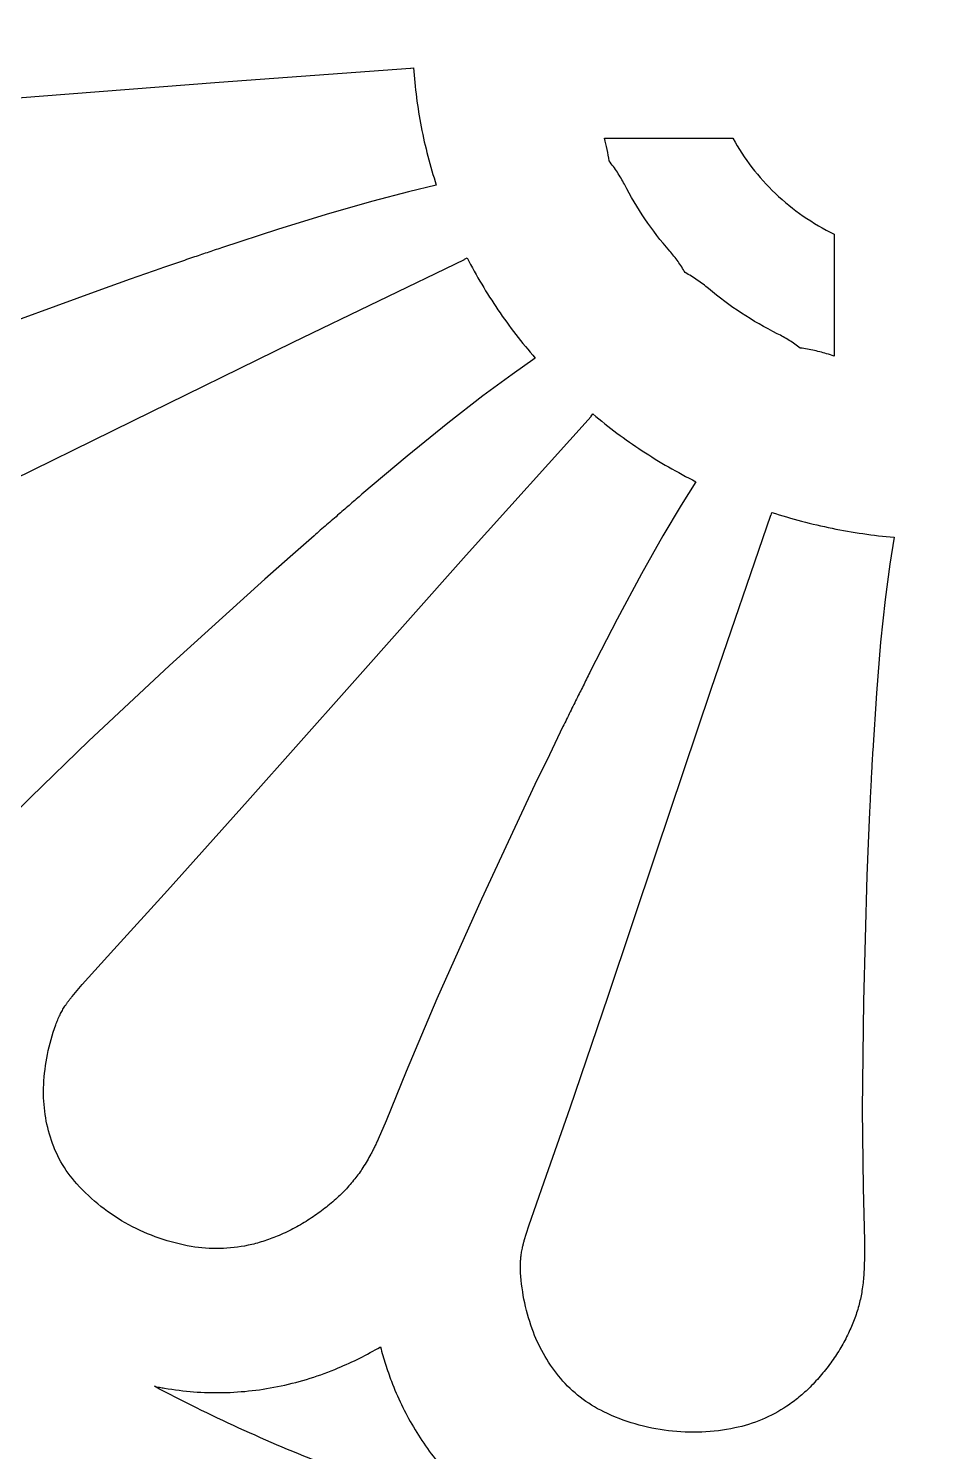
# Model space of a CAD drawing. Header units: centimetres. Extents: x -14.65 to -8.84, y 3.45 to 9.
# Drawn here: x -12.701 to -11.742, y 4.737 to 6.232 of the extents above; entities that cross this region are included whole.
import ezdxf

# ---------------------------------------------------------------- set-up
doc = ezdxf.new("R2010")
doc.units = ezdxf.units.CM
doc.header["$MEASUREMENT"] = 0
doc.layers.add('layer 1', color=7, linetype='Continuous')

msp = doc.modelspace()

# ---------------------------------------------------------------- linework, layer by layer
at = {"layer": 'layer 1', "lineweight": 30}
for points, knots in [([(-14.64842, 9.00077), (-14.64842, 9.00077), (-14.64842, 3.45043), (-14.64842, 3.45043), (-14.64842, 3.45043), (-14.64842, 3.45043), (-8.83526, 3.45043), (-8.83526, 3.45043), (-8.83526, 3.45043), (-8.83526, 3.45043), (-8.83526, 9.00077), (-8.83526, 9.00077), (-8.83526, 9.00077), (-8.83526, 9.00077), (-14.64842, 9.00077), (-14.64842, 9.00077)], [0, 0, 0, 0, 0.2, 0.2, 0.2, 0.2, 0.4, 0.4, 0.4, 0.4, 0.6, 0.6, 0.6, 0.6, 1, 1, 1, 1]), ([(-12.2966, 6.19076), (-12.2966, 6.19076), (-12.29963, 6.19028), (-12.29963, 6.19028), (-12.29963, 6.19028), (-12.29963, 6.19028), (-12.29983, 6.19025), (-12.29983, 6.19025), (-12.29983, 6.19025), (-12.29983, 6.19025), (-12.50095, 6.17556), (-12.50095, 6.17556), (-12.50095, 6.17556), (-12.50095, 6.17556), (-12.68992, 6.16084), (-12.68992, 6.16084), (-12.68992, 6.16084), (-12.68992, 6.16084), (-12.85489, 6.14773), (-12.85489, 6.14773), (-12.85489, 6.14773), (-12.85489, 6.14773), (-12.98402, 6.13792), (-12.98402, 6.13792), (-12.98402, 6.13792), (-12.98402, 6.13792), (-13.06964, 6.1323), (-13.06964, 6.1323), (-13.06964, 6.1323), (-13.06964, 6.1323), (-13.12071, 6.12887), (-13.12071, 6.12887), (-13.12071, 6.12887), (-13.12071, 6.12887), (-13.13739, 6.1271), (-13.13739, 6.1271), (-13.13739, 6.1271), (-13.1386, 6.12694), (-13.13981, 6.12676), (-13.14101, 6.12658), (-13.14101, 6.12658), (-13.14222, 6.12639), (-13.14342, 6.1262), (-13.14462, 6.12599), (-13.14462, 6.12599), (-13.14558, 6.12582), (-13.14654, 6.12564), (-13.1475, 6.12545), (-13.1475, 6.12545), (-13.14845, 6.12526), (-13.14941, 6.12506), (-13.15036, 6.12484), (-13.15036, 6.12484), (-13.15211, 6.12445), (-13.15384, 6.12401), (-13.15556, 6.12352), (-13.15556, 6.12352), (-13.15727, 6.12304), (-13.15897, 6.1225), (-13.16065, 6.12192), (-13.16065, 6.12192), (-13.16254, 6.12127), (-13.16441, 6.12057), (-13.16626, 6.11983), (-13.16626, 6.11983), (-13.1681, 6.11909), (-13.16993, 6.1183), (-13.17173, 6.11746), (-13.17173, 6.11746), (-13.18182, 6.11281), (-13.19157, 6.10744), (-13.20091, 6.10141), (-13.20091, 6.10141), (-13.21014, 6.09545), (-13.21892, 6.08885), (-13.22721, 6.08164), (-13.22721, 6.08164), (-13.23444, 6.07535), (-13.24114, 6.06847), (-13.24723, 6.06107), (-13.24723, 6.06107), (-13.25323, 6.05379), (-13.25861, 6.04601), (-13.26331, 6.03782), (-13.26331, 6.03782), (-13.268, 6.02963), (-13.27179, 6.02096), (-13.2746, 6.01195), (-13.2746, 6.01195), (-13.27738, 6.00304), (-13.27916, 5.99385), (-13.27993, 5.98455), (-13.27993, 5.98455), (-13.28085, 5.97323), (-13.28075, 5.96185), (-13.27962, 5.95054), (-13.27962, 5.95054), (-13.27849, 5.9392), (-13.27634, 5.92798), (-13.27319, 5.91703), (-13.27319, 5.91703), (-13.27011, 5.9063), (-13.26609, 5.89585), (-13.26117, 5.88583), (-13.26117, 5.88583), (-13.25619, 5.87567), (-13.25033, 5.86597), (-13.24367, 5.85683), (-13.24367, 5.85683), (-13.23794, 5.84898), (-13.23144, 5.84172), (-13.22427, 5.83515), (-13.22427, 5.83515), (-13.21696, 5.82847), (-13.20901, 5.82252), (-13.20054, 5.81739), (-13.20054, 5.81739), (-13.196, 5.81464), (-13.19133, 5.81211), (-13.18655, 5.80981), (-13.18655, 5.80981), (-13.18173, 5.80748), (-13.17681, 5.80539), (-13.17179, 5.80354), (-13.17179, 5.80354), (-13.16609, 5.80142), (-13.1603, 5.79955), (-13.15444, 5.79792), (-13.15444, 5.79792), (-13.14856, 5.79628), (-13.14261, 5.79488), (-13.13661, 5.79373), (-13.13661, 5.79373), (-13.13084, 5.79262), (-13.12503, 5.79173), (-13.11919, 5.79106), (-13.11919, 5.79106), (-13.11334, 5.7904), (-13.10747, 5.78995), (-13.10159, 5.78973), (-13.10159, 5.78973), (-13.09623, 5.78953), (-13.09087, 5.78955), (-13.08552, 5.7898), (-13.08552, 5.7898), (-13.08017, 5.79004), (-13.07483, 5.79051), (-13.06952, 5.7912), (-13.06952, 5.7912), (-13.06703, 5.79152), (-13.06455, 5.7919), (-13.06208, 5.79234), (-13.06208, 5.79234), (-13.05962, 5.79278), (-13.05716, 5.79327), (-13.05472, 5.79382), (-13.05472, 5.79382), (-13.05196, 5.79444), (-13.04922, 5.79512), (-13.0465, 5.79585), (-13.0465, 5.79585), (-13.04377, 5.79658), (-13.04106, 5.79737), (-13.03837, 5.79821), (-13.03837, 5.79821), (-13.03708, 5.79862), (-13.03578, 5.79903), (-13.03449, 5.79946), (-13.03449, 5.79946), (-13.03321, 5.79989), (-13.03192, 5.80032), (-13.03064, 5.80076), (-13.03064, 5.80076), (-13.02904, 5.80132), (-13.02744, 5.80188), (-13.02585, 5.80246), (-13.02585, 5.80246), (-13.02426, 5.80303), (-13.02268, 5.80361), (-13.02109, 5.80421), (-13.02109, 5.80421), (-13.02109, 5.80421), (-13.00103, 5.81213), (-13.00103, 5.81213), (-13.00103, 5.81213), (-13.00103, 5.81213), (-12.9476, 5.83448), (-12.9476, 5.83448), (-12.9476, 5.83448), (-12.9476, 5.83448), (-12.86819, 5.86682), (-12.86819, 5.86682), (-12.86819, 5.86682), (-12.86819, 5.86682), (-12.75747, 5.90929), (-12.75747, 5.90929), (-12.75747, 5.90929), (-12.75747, 5.90929), (-12.62837, 5.95647), (-12.62837, 5.95647), (-12.62837, 5.95647), (-12.62837, 5.95647), (-12.59445, 5.9685), (-12.59445, 5.9685), (-12.59445, 5.9685), (-12.59445, 5.9685), (-12.5624, 5.9797), (-12.5624, 5.9797), (-12.5624, 5.9797), (-12.55681, 5.98164), (-12.55122, 5.98357), (-12.54563, 5.9855), (-12.54563, 5.9855), (-12.54004, 5.98742), (-12.53445, 5.98934), (-12.52886, 5.99125), (-12.52886, 5.99125), (-12.52378, 5.99298), (-12.51871, 5.99471), (-12.51363, 5.99643), (-12.51363, 5.99643), (-12.50855, 5.99814), (-12.50347, 5.99986), (-12.49838, 6.00156), (-12.49838, 6.00156), (-12.49838, 6.00156), (-12.43852, 6.02119), (-12.43852, 6.02119), (-12.43852, 6.02119), (-12.43852, 6.02119), (-12.38499, 6.03775), (-12.38499, 6.03775), (-12.38499, 6.03775), (-12.38499, 6.03775), (-12.33951, 6.05065), (-12.33951, 6.05065), (-12.33951, 6.05065), (-12.33951, 6.05065), (-12.30193, 6.06039), (-12.30193, 6.06039), (-12.30193, 6.06039), (-12.30193, 6.06039), (-12.27274, 6.06744), (-12.27274, 6.06744), (-12.27274, 6.06744), (-12.27927, 6.08744), (-12.28456, 6.10783), (-12.28855, 6.12848), (-12.28855, 6.12848), (-12.29253, 6.14905), (-12.29522, 6.16985), (-12.2966, 6.19076)], [0, 0, 0, 0, 0.015625, 0.015625, 0.015625, 0.015625, 0.03125, 0.03125, 0.03125, 0.03125, 0.046875, 0.046875, 0.046875, 0.046875, 0.0625, 0.0625, 0.0625, 0.0625, 0.078125, 0.078125, 0.078125, 0.078125, 0.09375, 0.09375, 0.09375, 0.09375, 0.109375, 0.109375, 0.109375, 0.109375, 0.125, 0.125, 0.125, 0.125, 0.140625, 0.140625, 0.140625, 0.140625, 0.15625, 0.15625, 0.15625, 0.15625, 0.171875, 0.171875, 0.171875, 0.171875, 0.1875, 0.1875, 0.1875, 0.1875, 0.203125, 0.203125, 0.203125, 0.203125, 0.21875, 0.21875, 0.21875, 0.21875, 0.234375, 0.234375, 0.234375, 0.234375, 0.25, 0.25, 0.25, 0.25, 0.265625, 0.265625, 0.265625, 0.265625, 0.28125, 0.28125, 0.28125, 0.28125, 0.296875, 0.296875, 0.296875, 0.296875, 0.3125, 0.3125, 0.3125, 0.3125, 0.328125, 0.328125, 0.328125, 0.328125, 0.34375, 0.34375, 0.34375, 0.34375, 0.359375, 0.359375, 0.359375, 0.359375, 0.375, 0.375, 0.375, 0.375, 0.390625, 0.390625, 0.390625, 0.390625, 0.40625, 0.40625, 0.40625, 0.40625, 0.421875, 0.421875, 0.421875, 0.421875, 0.4375, 0.4375, 0.4375, 0.4375, 0.453125, 0.453125, 0.453125, 0.453125, 0.46875, 0.46875, 0.46875, 0.46875, 0.484375, 0.484375, 0.484375, 0.484375, 0.5, 0.5, 0.5, 0.5, 0.515625, 0.515625, 0.515625, 0.515625, 0.53125, 0.53125, 0.53125, 0.53125, 0.546875, 0.546875, 0.546875, 0.546875, 0.5625, 0.5625, 0.5625, 0.5625, 0.578125, 0.578125, 0.578125, 0.578125, 0.59375, 0.59375, 0.59375, 0.59375, 0.609375, 0.609375, 0.609375, 0.609375, 0.625, 0.625, 0.625, 0.625, 0.640625, 0.640625, 0.640625, 0.640625, 0.65625, 0.65625, 0.65625, 0.65625, 0.671875, 0.671875, 0.671875, 0.671875, 0.6875, 0.6875, 0.6875, 0.6875, 0.703125, 0.703125, 0.703125, 0.703125, 0.71875, 0.71875, 0.71875, 0.71875, 0.734375, 0.734375, 0.734375, 0.734375, 0.75, 0.75, 0.75, 0.75, 0.765625, 0.765625, 0.765625, 0.765625, 0.78125, 0.78125, 0.78125, 0.78125, 0.796875, 0.796875, 0.796875, 0.796875, 0.8125, 0.8125, 0.8125, 0.8125, 0.828125, 0.828125, 0.828125, 0.828125, 0.84375, 0.84375, 0.84375, 0.84375, 0.859375, 0.859375, 0.859375, 0.859375, 0.875, 0.875, 0.875, 0.875, 0.890625, 0.890625, 0.890625, 0.890625, 0.90625, 0.90625, 0.90625, 0.90625, 0.921875, 0.921875, 0.921875, 0.921875, 0.9375, 0.9375, 0.9375, 0.9375, 0.953125, 0.953125, 0.953125, 0.953125, 0.96875, 0.96875, 0.96875, 0.96875, 1, 1, 1, 1]), ([(-11.96108, 6.11668), (-11.96108, 6.11668), (-12.09609, 6.11668), (-12.09609, 6.11668), (-12.09609, 6.11668), (-12.09491, 6.11278), (-12.09391, 6.10882), (-12.09308, 6.10483), (-12.09308, 6.10483), (-12.09226, 6.10085), (-12.09162, 6.09683), (-12.09116, 6.0928), (-12.09116, 6.0928), (-12.08806, 6.08898), (-12.08516, 6.08501), (-12.08246, 6.0809), (-12.08246, 6.0809), (-12.0798, 6.07682), (-12.07735, 6.07261), (-12.07512, 6.06827), (-12.07512, 6.06827), (-12.06868, 6.05573), (-12.06147, 6.0436), (-12.05354, 6.03194), (-12.05354, 6.03194), (-12.04553, 6.02015), (-12.03681, 6.00887), (-12.02743, 5.99814), (-12.02743, 5.99814), (-12.02436, 5.99462), (-12.02145, 5.99095), (-12.01873, 5.98714), (-12.01873, 5.98714), (-12.01604, 5.98337), (-12.01354, 5.97947), (-12.01123, 5.97545), (-12.01123, 5.97545), (-12.00683, 5.97306), (-12.00255, 5.97045), (-11.99842, 5.96763), (-11.99842, 5.96763), (-11.99432, 5.96483), (-11.99036, 5.96184), (-11.98656, 5.95864), (-11.98656, 5.95864), (-11.97557, 5.9494), (-11.96404, 5.94083), (-11.95204, 5.93295), (-11.95204, 5.93295), (-11.93991, 5.92498), (-11.92733, 5.91774), (-11.91435, 5.91125), (-11.91435, 5.91125), (-11.9101, 5.90912), (-11.90594, 5.90679), (-11.9019, 5.90426), (-11.9019, 5.90426), (-11.8979, 5.90176), (-11.89402, 5.89907), (-11.89027, 5.89619), (-11.89027, 5.89619), (-11.88525, 5.89559), (-11.88026, 5.89474), (-11.87532, 5.89365), (-11.87532, 5.89365), (-11.87039, 5.89256), (-11.86553, 5.89123), (-11.86074, 5.88967), (-11.86074, 5.88967), (-11.86074, 5.88967), (-11.85458, 5.88772), (-11.85458, 5.88772), (-11.85458, 5.88772), (-11.85458, 5.88772), (-11.85458, 6.01585), (-11.85458, 6.01585), (-11.85458, 6.01585), (-11.87725, 6.02693), (-11.89811, 6.04139), (-11.91643, 6.05873), (-11.91643, 6.05873), (-11.93425, 6.0756), (-11.94931, 6.09516), (-11.96108, 6.11668)], [0, 0, 0, 0, 0.0454545, 0.0454545, 0.0454545, 0.0454545, 0.0909091, 0.0909091, 0.0909091, 0.0909091, 0.1363636, 0.1363636, 0.1363636, 0.1363636, 0.1818182, 0.1818182, 0.1818182, 0.1818182, 0.2272727, 0.2272727, 0.2272727, 0.2272727, 0.2727273, 0.2727273, 0.2727273, 0.2727273, 0.3181818, 0.3181818, 0.3181818, 0.3181818, 0.3636364, 0.3636364, 0.3636364, 0.3636364, 0.4090909, 0.4090909, 0.4090909, 0.4090909, 0.4545455, 0.4545455, 0.4545455, 0.4545455, 0.5, 0.5, 0.5, 0.5, 0.5454545, 0.5454545, 0.5454545, 0.5454545, 0.5909091, 0.5909091, 0.5909091, 0.5909091, 0.6363636, 0.6363636, 0.6363636, 0.6363636, 0.6818182, 0.6818182, 0.6818182, 0.6818182, 0.7272727, 0.7272727, 0.7272727, 0.7272727, 0.7727273, 0.7727273, 0.7727273, 0.7727273, 0.8181818, 0.8181818, 0.8181818, 0.8181818, 0.8636364, 0.8636364, 0.8636364, 0.8636364, 0.9090909, 0.9090909, 0.9090909, 0.9090909, 1, 1, 1, 1]), ([(-12.24035, 5.99101), (-12.24035, 5.99101), (-12.24296, 5.98946), (-12.24296, 5.98946), (-12.24296, 5.98946), (-12.24296, 5.98946), (-12.24313, 5.98937), (-12.24313, 5.98937), (-12.24313, 5.98937), (-12.24313, 5.98937), (-12.42305, 5.90242), (-12.42305, 5.90242), (-12.42305, 5.90242), (-12.42305, 5.90242), (-12.59172, 5.81987), (-12.59172, 5.81987), (-12.59172, 5.81987), (-12.59172, 5.81987), (-12.73888, 5.74759), (-12.73888, 5.74759), (-12.73888, 5.74759), (-12.73888, 5.74759), (-12.85424, 5.69141), (-12.85424, 5.69141), (-12.85424, 5.69141), (-12.85424, 5.69141), (-12.93109, 5.65499), (-12.93109, 5.65499), (-12.93109, 5.65499), (-12.93109, 5.65499), (-12.97689, 5.63318), (-12.97689, 5.63318), (-12.97689, 5.63318), (-12.97689, 5.63318), (-12.99159, 5.62546), (-12.99159, 5.62546), (-12.99159, 5.62546), (-12.99264, 5.62487), (-12.99369, 5.62427), (-12.99473, 5.62366), (-12.99473, 5.62366), (-12.99576, 5.62305), (-12.9968, 5.62243), (-12.99782, 5.6218), (-12.99782, 5.6218), (-12.99864, 5.62129), (-12.99946, 5.62078), (-13.00027, 5.62025), (-13.00027, 5.62025), (-13.00107, 5.61973), (-13.00187, 5.61919), (-13.00267, 5.61865), (-13.00267, 5.61865), (-13.00412, 5.61765), (-13.00555, 5.61661), (-13.00694, 5.61553), (-13.00694, 5.61553), (-13.00832, 5.61446), (-13.00968, 5.61334), (-13.011, 5.61219), (-13.011, 5.61219), (-13.01248, 5.6109), (-13.01393, 5.60958), (-13.01534, 5.60821), (-13.01534, 5.60821), (-13.01674, 5.60686), (-13.01811, 5.60546), (-13.01945, 5.60403), (-13.01945, 5.60403), (-13.0269, 5.59605), (-13.03375, 5.58753), (-13.03996, 5.57855), (-13.03996, 5.57855), (-13.04609, 5.56968), (-13.05156, 5.56037), (-13.05632, 5.5507), (-13.05632, 5.5507), (-13.06048, 5.54225), (-13.0639, 5.53347), (-13.06655, 5.52444), (-13.06655, 5.52444), (-13.06918, 5.51548), (-13.07103, 5.50632), (-13.07208, 5.49704), (-13.07208, 5.49704), (-13.07313, 5.48777), (-13.07315, 5.47841), (-13.07214, 5.46913), (-13.07214, 5.46913), (-13.07112, 5.45981), (-13.06908, 5.45064), (-13.06605, 5.44177), (-13.06605, 5.44177), (-13.06236, 5.43096), (-13.05771, 5.42051), (-13.05216, 5.41053), (-13.05216, 5.41053), (-13.04654, 5.40042), (-13.04004, 5.39082), (-13.03273, 5.38184), (-13.03273, 5.38184), (-13.02556, 5.37304), (-13.01766, 5.36487), (-13.00911, 5.35742), (-13.00911, 5.35742), (-13.00042, 5.34985), (-12.99111, 5.34301), (-12.98128, 5.337), (-12.98128, 5.337), (-12.97283, 5.33183), (-12.9639, 5.32748), (-12.95461, 5.32403), (-12.95461, 5.32403), (-12.94521, 5.32053), (-12.9355, 5.31794), (-12.92561, 5.31629), (-12.92561, 5.31629), (-12.92031, 5.31541), (-12.91497, 5.31478), (-12.90961, 5.31439), (-12.90961, 5.31439), (-12.90425, 5.314), (-12.89886, 5.31387), (-12.89349, 5.31398), (-12.89349, 5.31398), (-12.88737, 5.31411), (-12.88126, 5.31449), (-12.87517, 5.31512), (-12.87517, 5.31512), (-12.8691, 5.31575), (-12.86305, 5.31663), (-12.85704, 5.31775), (-12.85704, 5.31775), (-12.85127, 5.31883), (-12.84553, 5.32013), (-12.83986, 5.32165), (-12.83986, 5.32165), (-12.8342, 5.32317), (-12.8286, 5.3249), (-12.82308, 5.32683), (-12.82308, 5.32683), (-12.81805, 5.3286), (-12.8131, 5.33058), (-12.80824, 5.33277), (-12.80824, 5.33277), (-12.80341, 5.33494), (-12.79868, 5.33732), (-12.79404, 5.33989), (-12.79404, 5.33989), (-12.79188, 5.3411), (-12.78974, 5.34235), (-12.78763, 5.34366), (-12.78763, 5.34366), (-12.78553, 5.34496), (-12.78346, 5.34631), (-12.78142, 5.34771), (-12.78142, 5.34771), (-12.77913, 5.34929), (-12.77686, 5.35092), (-12.77464, 5.35259), (-12.77464, 5.35259), (-12.77242, 5.35426), (-12.77023, 5.35597), (-12.76808, 5.35773), (-12.76808, 5.35773), (-12.76705, 5.35858), (-12.76602, 5.35944), (-12.765, 5.3603), (-12.765, 5.3603), (-12.76398, 5.36117), (-12.76296, 5.36204), (-12.76196, 5.36292), (-12.76196, 5.36292), (-12.76071, 5.36401), (-12.75946, 5.36511), (-12.75822, 5.36623), (-12.75822, 5.36623), (-12.75698, 5.36733), (-12.75575, 5.36845), (-12.75453, 5.36958), (-12.75453, 5.36958), (-12.75453, 5.36958), (-12.73917, 5.38421), (-12.73917, 5.38421), (-12.73917, 5.38421), (-12.73917, 5.38421), (-12.69878, 5.42436), (-12.69878, 5.42436), (-12.69878, 5.42436), (-12.69878, 5.42436), (-12.63839, 5.4832), (-12.63839, 5.4832), (-12.63839, 5.4832), (-12.63839, 5.4832), (-12.55315, 5.56283), (-12.55315, 5.56283), (-12.55315, 5.56283), (-12.55315, 5.56283), (-12.45282, 5.65352), (-12.45282, 5.65352), (-12.45282, 5.65352), (-12.45282, 5.65352), (-12.4263, 5.67701), (-12.4263, 5.67701), (-12.4263, 5.67701), (-12.4263, 5.67701), (-12.40119, 5.69905), (-12.40119, 5.69905), (-12.40119, 5.69905), (-12.39681, 5.70288), (-12.39243, 5.7067), (-12.38803, 5.71052), (-12.38803, 5.71052), (-12.38364, 5.71434), (-12.37924, 5.71815), (-12.37484, 5.72195), (-12.37484, 5.72195), (-12.37085, 5.72541), (-12.36685, 5.72885), (-12.36285, 5.73229), (-12.36285, 5.73229), (-12.35885, 5.73573), (-12.35484, 5.73917), (-12.35083, 5.7426), (-12.35083, 5.7426), (-12.35083, 5.7426), (-12.3034, 5.78258), (-12.3034, 5.78258), (-12.3034, 5.78258), (-12.3034, 5.78258), (-12.26059, 5.8174), (-12.26059, 5.8174), (-12.26059, 5.8174), (-12.26059, 5.8174), (-12.22376, 5.84591), (-12.22376, 5.84591), (-12.22376, 5.84591), (-12.22376, 5.84591), (-12.19295, 5.86862), (-12.19295, 5.86862), (-12.19295, 5.86862), (-12.19295, 5.86862), (-12.1688, 5.88578), (-12.1688, 5.88578), (-12.1688, 5.88578), (-12.18287, 5.90188), (-12.19596, 5.91881), (-12.20798, 5.93649), (-12.20798, 5.93649), (-12.21987, 5.95399), (-12.23068, 5.97219), (-12.24035, 5.99101)], [0, 0, 0, 0, 0.015625, 0.015625, 0.015625, 0.015625, 0.03125, 0.03125, 0.03125, 0.03125, 0.046875, 0.046875, 0.046875, 0.046875, 0.0625, 0.0625, 0.0625, 0.0625, 0.078125, 0.078125, 0.078125, 0.078125, 0.09375, 0.09375, 0.09375, 0.09375, 0.109375, 0.109375, 0.109375, 0.109375, 0.125, 0.125, 0.125, 0.125, 0.140625, 0.140625, 0.140625, 0.140625, 0.15625, 0.15625, 0.15625, 0.15625, 0.171875, 0.171875, 0.171875, 0.171875, 0.1875, 0.1875, 0.1875, 0.1875, 0.203125, 0.203125, 0.203125, 0.203125, 0.21875, 0.21875, 0.21875, 0.21875, 0.234375, 0.234375, 0.234375, 0.234375, 0.25, 0.25, 0.25, 0.25, 0.265625, 0.265625, 0.265625, 0.265625, 0.28125, 0.28125, 0.28125, 0.28125, 0.296875, 0.296875, 0.296875, 0.296875, 0.3125, 0.3125, 0.3125, 0.3125, 0.328125, 0.328125, 0.328125, 0.328125, 0.34375, 0.34375, 0.34375, 0.34375, 0.359375, 0.359375, 0.359375, 0.359375, 0.375, 0.375, 0.375, 0.375, 0.390625, 0.390625, 0.390625, 0.390625, 0.40625, 0.40625, 0.40625, 0.40625, 0.421875, 0.421875, 0.421875, 0.421875, 0.4375, 0.4375, 0.4375, 0.4375, 0.453125, 0.453125, 0.453125, 0.453125, 0.46875, 0.46875, 0.46875, 0.46875, 0.484375, 0.484375, 0.484375, 0.484375, 0.5, 0.5, 0.5, 0.5, 0.515625, 0.515625, 0.515625, 0.515625, 0.53125, 0.53125, 0.53125, 0.53125, 0.546875, 0.546875, 0.546875, 0.546875, 0.5625, 0.5625, 0.5625, 0.5625, 0.578125, 0.578125, 0.578125, 0.578125, 0.59375, 0.59375, 0.59375, 0.59375, 0.609375, 0.609375, 0.609375, 0.609375, 0.625, 0.625, 0.625, 0.625, 0.640625, 0.640625, 0.640625, 0.640625, 0.65625, 0.65625, 0.65625, 0.65625, 0.671875, 0.671875, 0.671875, 0.671875, 0.6875, 0.6875, 0.6875, 0.6875, 0.703125, 0.703125, 0.703125, 0.703125, 0.71875, 0.71875, 0.71875, 0.71875, 0.734375, 0.734375, 0.734375, 0.734375, 0.75, 0.75, 0.75, 0.75, 0.765625, 0.765625, 0.765625, 0.765625, 0.78125, 0.78125, 0.78125, 0.78125, 0.796875, 0.796875, 0.796875, 0.796875, 0.8125, 0.8125, 0.8125, 0.8125, 0.828125, 0.828125, 0.828125, 0.828125, 0.84375, 0.84375, 0.84375, 0.84375, 0.859375, 0.859375, 0.859375, 0.859375, 0.875, 0.875, 0.875, 0.875, 0.890625, 0.890625, 0.890625, 0.890625, 0.90625, 0.90625, 0.90625, 0.90625, 0.921875, 0.921875, 0.921875, 0.921875, 0.9375, 0.9375, 0.9375, 0.9375, 0.953125, 0.953125, 0.953125, 0.953125, 0.96875, 0.96875, 0.96875, 0.96875, 1, 1, 1, 1]), ([(-12.1082, 5.82698), (-12.1082, 5.82698), (-12.10999, 5.8246), (-12.10999, 5.8246), (-12.10999, 5.8246), (-12.10999, 5.8246), (-12.11011, 5.82445), (-12.11011, 5.82445), (-12.11011, 5.82445), (-12.11011, 5.82445), (-12.24143, 5.67849), (-12.24143, 5.67849), (-12.24143, 5.67849), (-12.24143, 5.67849), (-12.36413, 5.54069), (-12.36413, 5.54069), (-12.36413, 5.54069), (-12.36413, 5.54069), (-12.47106, 5.42022), (-12.47106, 5.42022), (-12.47106, 5.42022), (-12.47106, 5.42022), (-12.55509, 5.32623), (-12.55509, 5.32623), (-12.55509, 5.32623), (-12.55509, 5.32623), (-12.61147, 5.26455), (-12.61147, 5.26455), (-12.61147, 5.26455), (-12.61147, 5.26455), (-12.64503, 5.2277), (-12.64503, 5.2277), (-12.64503, 5.2277), (-12.64503, 5.2277), (-12.65552, 5.2152), (-12.65552, 5.2152), (-12.65552, 5.2152), (-12.65625, 5.21427), (-12.65698, 5.21334), (-12.65769, 5.21239), (-12.65769, 5.21239), (-12.6584, 5.21145), (-12.65911, 5.2105), (-12.6598, 5.20954), (-12.6598, 5.20954), (-12.66036, 5.20878), (-12.6609, 5.208), (-12.66144, 5.20722), (-12.66144, 5.20722), (-12.66197, 5.20644), (-12.6625, 5.20566), (-12.66301, 5.20486), (-12.66301, 5.20486), (-12.66395, 5.20341), (-12.66485, 5.20193), (-12.66571, 5.20043), (-12.66571, 5.20043), (-12.66656, 5.19893), (-12.66736, 5.19741), (-12.66812, 5.19586), (-12.66812, 5.19586), (-12.66897, 5.19413), (-12.66977, 5.19238), (-12.67053, 5.1906), (-12.67053, 5.1906), (-12.67129, 5.18884), (-12.67199, 5.18705), (-12.67265, 5.18524), (-12.67265, 5.18524), (-12.67633, 5.17515), (-12.67924, 5.1648), (-12.68136, 5.15427), (-12.68136, 5.15427), (-12.68348, 5.1438), (-12.68479, 5.13318), (-12.68531, 5.12251), (-12.68531, 5.12251), (-12.68576, 5.1132), (-12.68539, 5.10386), (-12.68423, 5.0946), (-12.68423, 5.0946), (-12.68305, 5.08532), (-12.68108, 5.07615), (-12.67833, 5.06719), (-12.67833, 5.06719), (-12.67557, 5.05824), (-12.67185, 5.04961), (-12.66722, 5.04146), (-12.66722, 5.04146), (-12.66251, 5.03318), (-12.65693, 5.02542), (-12.65056, 5.01832), (-12.65056, 5.01832), (-12.64282, 5.00968), (-12.63433, 5.00173), (-12.62521, 4.99454), (-12.62521, 4.99454), (-12.61595, 4.98724), (-12.60608, 4.98075), (-12.59572, 4.97512), (-12.59572, 4.97512), (-12.58557, 4.9696), (-12.57497, 4.96493), (-12.56405, 4.96115), (-12.56405, 4.96115), (-12.55302, 4.95734), (-12.5417, 4.95443), (-12.53019, 4.95245), (-12.53019, 4.95245), (-12.52031, 4.95076), (-12.51028, 4.95001), (-12.50025, 4.9502), (-12.50025, 4.9502), (-12.49023, 4.9504), (-12.48025, 4.95155), (-12.47044, 4.95364), (-12.47044, 4.95364), (-12.46519, 4.95475), (-12.46, 4.95612), (-12.45488, 4.95772), (-12.45488, 4.95772), (-12.44978, 4.95932), (-12.44476, 4.96115), (-12.43984, 4.96322), (-12.43984, 4.96322), (-12.43424, 4.96557), (-12.42874, 4.96815), (-12.42336, 4.97096), (-12.42336, 4.97096), (-12.41801, 4.97375), (-12.41278, 4.97677), (-12.40768, 4.98), (-12.40768, 4.98), (-12.40278, 4.9831), (-12.39801, 4.9864), (-12.39336, 4.98988), (-12.39336, 4.98988), (-12.38875, 4.99334), (-12.38428, 4.99697), (-12.37996, 5.00078), (-12.37996, 5.00078), (-12.37602, 5.00425), (-12.37224, 5.00788), (-12.36862, 5.01168), (-12.36862, 5.01168), (-12.36503, 5.01545), (-12.36161, 5.01937), (-12.35837, 5.02343), (-12.35837, 5.02343), (-12.35685, 5.02534), (-12.35538, 5.02728), (-12.35396, 5.02926), (-12.35396, 5.02926), (-12.35254, 5.03123), (-12.35117, 5.03323), (-12.34985, 5.03527), (-12.34985, 5.03527), (-12.34836, 5.03756), (-12.34692, 5.03989), (-12.34554, 5.04225), (-12.34554, 5.04225), (-12.34415, 5.0446), (-12.34283, 5.04698), (-12.34155, 5.04939), (-12.34155, 5.04939), (-12.34093, 5.05055), (-12.34033, 5.05171), (-12.33973, 5.05289), (-12.33973, 5.05289), (-12.33913, 5.05406), (-12.33855, 5.05523), (-12.33797, 5.05641), (-12.33797, 5.05641), (-12.33725, 5.05788), (-12.33654, 5.05935), (-12.33584, 5.06083), (-12.33584, 5.06083), (-12.33514, 5.06231), (-12.33446, 5.06379), (-12.33378, 5.06528), (-12.33378, 5.06528), (-12.33378, 5.06528), (-12.32546, 5.0844), (-12.32546, 5.0844), (-12.32546, 5.0844), (-12.32546, 5.0844), (-12.30427, 5.13623), (-12.30427, 5.13623), (-12.30427, 5.13623), (-12.30427, 5.13623), (-12.2721, 5.21262), (-12.2721, 5.21262), (-12.2721, 5.21262), (-12.2721, 5.21262), (-12.22531, 5.31728), (-12.22531, 5.31728), (-12.22531, 5.31728), (-12.22531, 5.31728), (-12.16902, 5.43767), (-12.16902, 5.43767), (-12.16902, 5.43767), (-12.16902, 5.43767), (-12.15395, 5.46904), (-12.15395, 5.46904), (-12.15395, 5.46904), (-12.15395, 5.46904), (-12.1396, 5.49857), (-12.1396, 5.49857), (-12.1396, 5.49857), (-12.13709, 5.50371), (-12.13457, 5.50884), (-12.13205, 5.51397), (-12.13205, 5.51397), (-12.12952, 5.5191), (-12.12699, 5.52423), (-12.12445, 5.52935), (-12.12445, 5.52935), (-12.12215, 5.53399), (-12.11984, 5.53863), (-12.11752, 5.54327), (-12.11752, 5.54327), (-12.1152, 5.54791), (-12.11288, 5.55254), (-12.11055, 5.55718), (-12.11055, 5.55718), (-12.11055, 5.55718), (-12.08278, 5.61142), (-12.08278, 5.61142), (-12.08278, 5.61142), (-12.08278, 5.61142), (-12.05721, 5.65921), (-12.05721, 5.65921), (-12.05721, 5.65921), (-12.05721, 5.65921), (-12.03462, 5.69898), (-12.03462, 5.69898), (-12.03462, 5.69898), (-12.03462, 5.69898), (-12.01528, 5.7312), (-12.01528, 5.7312), (-12.01528, 5.7312), (-12.01528, 5.7312), (-11.99986, 5.75587), (-11.99986, 5.75587), (-11.99986, 5.75587), (-12.01933, 5.76561), (-12.03821, 5.77648), (-12.05641, 5.78842), (-12.05641, 5.78842), (-12.07441, 5.80025), (-12.09171, 5.81312), (-12.1082, 5.82698)], [0, 0, 0, 0, 0.015625, 0.015625, 0.015625, 0.015625, 0.03125, 0.03125, 0.03125, 0.03125, 0.046875, 0.046875, 0.046875, 0.046875, 0.0625, 0.0625, 0.0625, 0.0625, 0.078125, 0.078125, 0.078125, 0.078125, 0.09375, 0.09375, 0.09375, 0.09375, 0.109375, 0.109375, 0.109375, 0.109375, 0.125, 0.125, 0.125, 0.125, 0.140625, 0.140625, 0.140625, 0.140625, 0.15625, 0.15625, 0.15625, 0.15625, 0.171875, 0.171875, 0.171875, 0.171875, 0.1875, 0.1875, 0.1875, 0.1875, 0.203125, 0.203125, 0.203125, 0.203125, 0.21875, 0.21875, 0.21875, 0.21875, 0.234375, 0.234375, 0.234375, 0.234375, 0.25, 0.25, 0.25, 0.25, 0.265625, 0.265625, 0.265625, 0.265625, 0.28125, 0.28125, 0.28125, 0.28125, 0.296875, 0.296875, 0.296875, 0.296875, 0.3125, 0.3125, 0.3125, 0.3125, 0.328125, 0.328125, 0.328125, 0.328125, 0.34375, 0.34375, 0.34375, 0.34375, 0.359375, 0.359375, 0.359375, 0.359375, 0.375, 0.375, 0.375, 0.375, 0.390625, 0.390625, 0.390625, 0.390625, 0.40625, 0.40625, 0.40625, 0.40625, 0.421875, 0.421875, 0.421875, 0.421875, 0.4375, 0.4375, 0.4375, 0.4375, 0.453125, 0.453125, 0.453125, 0.453125, 0.46875, 0.46875, 0.46875, 0.46875, 0.484375, 0.484375, 0.484375, 0.484375, 0.5, 0.5, 0.5, 0.5, 0.515625, 0.515625, 0.515625, 0.515625, 0.53125, 0.53125, 0.53125, 0.53125, 0.546875, 0.546875, 0.546875, 0.546875, 0.5625, 0.5625, 0.5625, 0.5625, 0.578125, 0.578125, 0.578125, 0.578125, 0.59375, 0.59375, 0.59375, 0.59375, 0.609375, 0.609375, 0.609375, 0.609375, 0.625, 0.625, 0.625, 0.625, 0.640625, 0.640625, 0.640625, 0.640625, 0.65625, 0.65625, 0.65625, 0.65625, 0.671875, 0.671875, 0.671875, 0.671875, 0.6875, 0.6875, 0.6875, 0.6875, 0.703125, 0.703125, 0.703125, 0.703125, 0.71875, 0.71875, 0.71875, 0.71875, 0.734375, 0.734375, 0.734375, 0.734375, 0.75, 0.75, 0.75, 0.75, 0.765625, 0.765625, 0.765625, 0.765625, 0.78125, 0.78125, 0.78125, 0.78125, 0.796875, 0.796875, 0.796875, 0.796875, 0.8125, 0.8125, 0.8125, 0.8125, 0.828125, 0.828125, 0.828125, 0.828125, 0.84375, 0.84375, 0.84375, 0.84375, 0.859375, 0.859375, 0.859375, 0.859375, 0.875, 0.875, 0.875, 0.875, 0.890625, 0.890625, 0.890625, 0.890625, 0.90625, 0.90625, 0.90625, 0.90625, 0.921875, 0.921875, 0.921875, 0.921875, 0.9375, 0.9375, 0.9375, 0.9375, 0.953125, 0.953125, 0.953125, 0.953125, 0.96875, 0.96875, 0.96875, 0.96875, 1, 1, 1, 1]), ([(-11.92026, 5.72365), (-11.92026, 5.72365), (-11.92096, 5.72079), (-11.92096, 5.72079), (-11.92096, 5.72079), (-11.92096, 5.72079), (-11.92101, 5.72062), (-11.92101, 5.72062), (-11.92101, 5.72062), (-11.92101, 5.72062), (-11.98374, 5.53785), (-11.98374, 5.53785), (-11.98374, 5.53785), (-11.98374, 5.53785), (-12.04179, 5.36579), (-12.04179, 5.36579), (-12.04179, 5.36579), (-12.04179, 5.36579), (-12.09222, 5.21548), (-12.09222, 5.21548), (-12.09222, 5.21548), (-12.09222, 5.21548), (-12.13212, 5.09799), (-12.13212, 5.09799), (-12.13212, 5.09799), (-12.13212, 5.09799), (-12.15945, 5.02044), (-12.15945, 5.02044), (-12.15945, 5.02044), (-12.15945, 5.02044), (-12.17566, 4.97414), (-12.17566, 4.97414), (-12.17566, 4.97414), (-12.17566, 4.97414), (-12.18033, 4.95877), (-12.18033, 4.95877), (-12.18033, 4.95877), (-12.18064, 4.95765), (-12.18093, 4.95652), (-12.18121, 4.95539), (-12.18121, 4.95539), (-12.18149, 4.95425), (-12.18176, 4.95312), (-12.18202, 4.95198), (-12.18202, 4.95198), (-12.18222, 4.95107), (-12.18242, 4.95016), (-12.1826, 4.94924), (-12.1826, 4.94924), (-12.18278, 4.94832), (-12.18295, 4.94741), (-12.18311, 4.94649), (-12.18311, 4.94649), (-12.1834, 4.9448), (-12.18363, 4.94311), (-12.18381, 4.94141), (-12.18381, 4.94141), (-12.184, 4.93971), (-12.18413, 4.93801), (-12.18421, 4.9363), (-12.18421, 4.9363), (-12.18439, 4.93249), (-12.18437, 4.92866), (-12.18414, 4.92485), (-12.18414, 4.92485), (-12.18348, 4.91418), (-12.18202, 4.90358), (-12.17977, 4.89314), (-12.17977, 4.89314), (-12.17751, 4.88264), (-12.17446, 4.87232), (-12.17065, 4.86227), (-12.17065, 4.86227), (-12.16732, 4.8535), (-12.16325, 4.84503), (-12.15848, 4.83694), (-12.15848, 4.83694), (-12.15365, 4.82875), (-12.14813, 4.82098), (-12.14199, 4.81371), (-12.14199, 4.81371), (-12.13585, 4.80643), (-12.12895, 4.79983), (-12.12142, 4.794), (-12.12142, 4.794), (-12.11374, 4.78806), (-12.10546, 4.78293), (-12.09673, 4.77869), (-12.09673, 4.77869), (-12.08609, 4.77353), (-12.07504, 4.76927), (-12.0637, 4.76595), (-12.0637, 4.76595), (-12.05225, 4.7626), (-12.04055, 4.7602), (-12.02872, 4.75878), (-12.02872, 4.75878), (-12.01711, 4.75738), (-12.00542, 4.75693), (-11.99375, 4.75743), (-11.99375, 4.75743), (-11.98209, 4.75793), (-11.9705, 4.75937), (-11.95907, 4.76174), (-11.95907, 4.76174), (-11.94926, 4.76379), (-11.93967, 4.76676), (-11.93042, 4.77063), (-11.93042, 4.77063), (-11.9213, 4.77444), (-11.91257, 4.77913), (-11.90435, 4.78464), (-11.90435, 4.78464), (-11.89995, 4.78758), (-11.89569, 4.79074), (-11.89159, 4.7941), (-11.89159, 4.7941), (-11.88753, 4.79743), (-11.88364, 4.80095), (-11.87992, 4.80465), (-11.87992, 4.80465), (-11.87569, 4.80887), (-11.87165, 4.81326), (-11.8678, 4.81783), (-11.8678, 4.81783), (-11.86398, 4.82235), (-11.86036, 4.82704), (-11.85695, 4.83188), (-11.85695, 4.83188), (-11.85367, 4.83654), (-11.85058, 4.84133), (-11.84768, 4.84624), (-11.84768, 4.84624), (-11.84481, 4.85112), (-11.84214, 4.85611), (-11.83967, 4.8612), (-11.83967, 4.8612), (-11.83743, 4.86584), (-11.8354, 4.87058), (-11.83358, 4.8754), (-11.83358, 4.8754), (-11.83177, 4.88019), (-11.83019, 4.88507), (-11.82882, 4.89001), (-11.82882, 4.89001), (-11.82819, 4.89232), (-11.82761, 4.89465), (-11.82708, 4.89699), (-11.82708, 4.89699), (-11.82657, 4.89933), (-11.8261, 4.90168), (-11.8257, 4.90405), (-11.8257, 4.90405), (-11.82525, 4.90671), (-11.82486, 4.90938), (-11.82452, 4.91207), (-11.82452, 4.91207), (-11.82419, 4.91474), (-11.82392, 4.91743), (-11.8237, 4.92012), (-11.8237, 4.92012), (-11.8235, 4.92272), (-11.82333, 4.92532), (-11.82321, 4.92791), (-11.82321, 4.92791), (-11.82307, 4.93115), (-11.82296, 4.93439), (-11.8229, 4.93764), (-11.8229, 4.93764), (-11.8229, 4.93764), (-11.8229, 4.95834), (-11.8229, 4.95834), (-11.8229, 4.95834), (-11.8229, 4.95834), (-11.82411, 5.01395), (-11.82411, 5.01395), (-11.82411, 5.01395), (-11.82411, 5.01395), (-11.82507, 5.09626), (-11.82507, 5.09626), (-11.82507, 5.09626), (-11.82507, 5.09626), (-11.82385, 5.21003), (-11.82385, 5.21003), (-11.82385, 5.21003), (-11.82385, 5.21003), (-11.82018, 5.34179), (-11.82018, 5.34179), (-11.82018, 5.34179), (-11.82018, 5.34179), (-11.81885, 5.37627), (-11.81885, 5.37627), (-11.81885, 5.37627), (-11.81885, 5.37627), (-11.81744, 5.40879), (-11.81744, 5.40879), (-11.81744, 5.40879), (-11.81718, 5.41445), (-11.81692, 5.42011), (-11.81664, 5.42577), (-11.81664, 5.42577), (-11.81637, 5.43143), (-11.81609, 5.43709), (-11.8158, 5.44275), (-11.8158, 5.44275), (-11.81553, 5.44788), (-11.81526, 5.45301), (-11.81499, 5.45814), (-11.81499, 5.45814), (-11.81471, 5.46327), (-11.81442, 5.4684), (-11.81413, 5.47353), (-11.81413, 5.47353), (-11.81413, 5.47353), (-11.81025, 5.53377), (-11.81025, 5.53377), (-11.81025, 5.53377), (-11.81025, 5.53377), (-11.80581, 5.58725), (-11.80581, 5.58725), (-11.80581, 5.58725), (-11.80581, 5.58725), (-11.80091, 5.63224), (-11.80091, 5.63224), (-11.80091, 5.63224), (-11.80091, 5.63224), (-11.79596, 5.66906), (-11.79596, 5.66906), (-11.79596, 5.66906), (-11.79596, 5.66906), (-11.79163, 5.69748), (-11.79163, 5.69748), (-11.79163, 5.69748), (-11.81353, 5.69937), (-11.8353, 5.70252), (-11.85684, 5.70691), (-11.85684, 5.70691), (-11.87828, 5.71127), (-11.89946, 5.71686), (-11.92026, 5.72365)], [0, 0, 0, 0, 0.0163934, 0.0163934, 0.0163934, 0.0163934, 0.0327869, 0.0327869, 0.0327869, 0.0327869, 0.0491803, 0.0491803, 0.0491803, 0.0491803, 0.0655738, 0.0655738, 0.0655738, 0.0655738, 0.0819672, 0.0819672, 0.0819672, 0.0819672, 0.0983607, 0.0983607, 0.0983607, 0.0983607, 0.1147541, 0.1147541, 0.1147541, 0.1147541, 0.1311475, 0.1311475, 0.1311475, 0.1311475, 0.147541, 0.147541, 0.147541, 0.147541, 0.1639344, 0.1639344, 0.1639344, 0.1639344, 0.1803279, 0.1803279, 0.1803279, 0.1803279, 0.1967213, 0.1967213, 0.1967213, 0.1967213, 0.2131148, 0.2131148, 0.2131148, 0.2131148, 0.2295082, 0.2295082, 0.2295082, 0.2295082, 0.2459016, 0.2459016, 0.2459016, 0.2459016, 0.2622951, 0.2622951, 0.2622951, 0.2622951, 0.2786885, 0.2786885, 0.2786885, 0.2786885, 0.295082, 0.295082, 0.295082, 0.295082, 0.3114754, 0.3114754, 0.3114754, 0.3114754, 0.3278689, 0.3278689, 0.3278689, 0.3278689, 0.3442623, 0.3442623, 0.3442623, 0.3442623, 0.3606557, 0.3606557, 0.3606557, 0.3606557, 0.3770492, 0.3770492, 0.3770492, 0.3770492, 0.3934426, 0.3934426, 0.3934426, 0.3934426, 0.4098361, 0.4098361, 0.4098361, 0.4098361, 0.4262295, 0.4262295, 0.4262295, 0.4262295, 0.442623, 0.442623, 0.442623, 0.442623, 0.4590164, 0.4590164, 0.4590164, 0.4590164, 0.4754098, 0.4754098, 0.4754098, 0.4754098, 0.4918033, 0.4918033, 0.4918033, 0.4918033, 0.5081967, 0.5081967, 0.5081967, 0.5081967, 0.5245902, 0.5245902, 0.5245902, 0.5245902, 0.5409836, 0.5409836, 0.5409836, 0.5409836, 0.557377, 0.557377, 0.557377, 0.557377, 0.5737705, 0.5737705, 0.5737705, 0.5737705, 0.5901639, 0.5901639, 0.5901639, 0.5901639, 0.6065574, 0.6065574, 0.6065574, 0.6065574, 0.6229508, 0.6229508, 0.6229508, 0.6229508, 0.6393443, 0.6393443, 0.6393443, 0.6393443, 0.6557377, 0.6557377, 0.6557377, 0.6557377, 0.6721311, 0.6721311, 0.6721311, 0.6721311, 0.6885246, 0.6885246, 0.6885246, 0.6885246, 0.704918, 0.704918, 0.704918, 0.704918, 0.7213115, 0.7213115, 0.7213115, 0.7213115, 0.7377049, 0.7377049, 0.7377049, 0.7377049, 0.7540984, 0.7540984, 0.7540984, 0.7540984, 0.7704918, 0.7704918, 0.7704918, 0.7704918, 0.7868852, 0.7868852, 0.7868852, 0.7868852, 0.8032787, 0.8032787, 0.8032787, 0.8032787, 0.8196721, 0.8196721, 0.8196721, 0.8196721, 0.8360656, 0.8360656, 0.8360656, 0.8360656, 0.852459, 0.852459, 0.852459, 0.852459, 0.8688525, 0.8688525, 0.8688525, 0.8688525, 0.8852459, 0.8852459, 0.8852459, 0.8852459, 0.9016393, 0.9016393, 0.9016393, 0.9016393, 0.9180328, 0.9180328, 0.9180328, 0.9180328, 0.9344262, 0.9344262, 0.9344262, 0.9344262, 0.9508197, 0.9508197, 0.9508197, 0.9508197, 0.9672131, 0.9672131, 0.9672131, 0.9672131, 1, 1, 1, 1]), ([(-12.569, 4.80556), (-12.5106, 4.77465), (-12.45048, 4.74709), (-12.38895, 4.72302), (-12.38895, 4.72302), (-12.32694, 4.69877), (-12.26362, 4.67804), (-12.19927, 4.66095), (-12.19927, 4.66095), (-12.21178, 4.66893), (-12.22368, 4.67784), (-12.23486, 4.68759), (-12.23486, 4.68759), (-12.24588, 4.69722), (-12.25616, 4.70766), (-12.2656, 4.71884), (-12.2656, 4.71884), (-12.27723, 4.73261), (-12.28768, 4.74733), (-12.29684, 4.76285), (-12.29684, 4.76285), (-12.30587, 4.77817), (-12.31358, 4.79422), (-12.31989, 4.81085), (-12.31989, 4.81085), (-12.32213, 4.81677), (-12.32422, 4.82274), (-12.32615, 4.82877), (-12.32615, 4.82877), (-12.32808, 4.83478), (-12.32984, 4.84084), (-12.33145, 4.84695), (-12.33145, 4.84695), (-12.33858, 4.84278), (-12.34584, 4.83885), (-12.35323, 4.83516), (-12.35323, 4.83516), (-12.36066, 4.83145), (-12.36821, 4.82799), (-12.37586, 4.82478), (-12.37586, 4.82478), (-12.38552, 4.82072), (-12.39536, 4.81712), (-12.40535, 4.814), (-12.40535, 4.814), (-12.4154, 4.81085), (-12.42559, 4.80818), (-12.43589, 4.80599), (-12.43589, 4.80599), (-12.45598, 4.80172), (-12.47642, 4.79936), (-12.49695, 4.79895), (-12.49695, 4.79895), (-12.51749, 4.79855), (-12.53803, 4.80009), (-12.55828, 4.80356), (-12.55828, 4.80356), (-12.56007, 4.80387), (-12.56186, 4.80419), (-12.56364, 4.80452), (-12.56364, 4.80452), (-12.56543, 4.80486), (-12.56721, 4.8052), (-12.569, 4.80556)], [0, 0, 0, 0, 0.0588235, 0.0588235, 0.0588235, 0.0588235, 0.1176471, 0.1176471, 0.1176471, 0.1176471, 0.1764706, 0.1764706, 0.1764706, 0.1764706, 0.2352941, 0.2352941, 0.2352941, 0.2352941, 0.2941176, 0.2941176, 0.2941176, 0.2941176, 0.3529412, 0.3529412, 0.3529412, 0.3529412, 0.4117647, 0.4117647, 0.4117647, 0.4117647, 0.4705882, 0.4705882, 0.4705882, 0.4705882, 0.5294118, 0.5294118, 0.5294118, 0.5294118, 0.5882353, 0.5882353, 0.5882353, 0.5882353, 0.6470588, 0.6470588, 0.6470588, 0.6470588, 0.7058824, 0.7058824, 0.7058824, 0.7058824, 0.7647059, 0.7647059, 0.7647059, 0.7647059, 0.8235294, 0.8235294, 0.8235294, 0.8235294, 0.8823529, 0.8823529, 0.8823529, 0.8823529, 1, 1, 1, 1])]:
    msp.add_open_spline(points, degree=3, knots=knots, dxfattribs=at)

doc.saveas('drawing.dxf')
